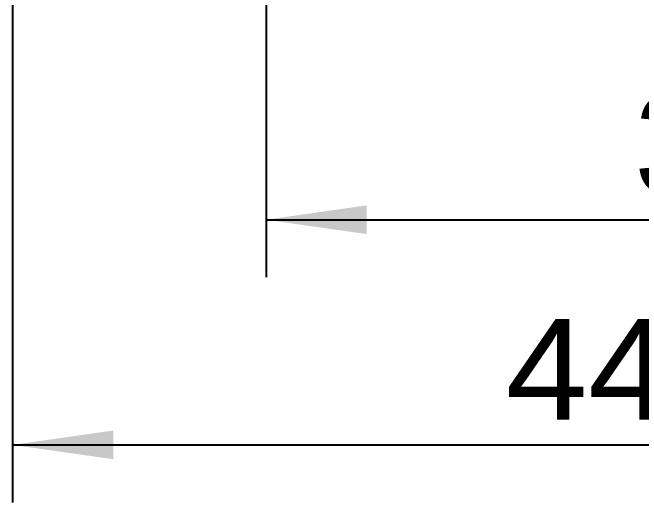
# Model space of a CAD drawing. Extents: x 0 to 420, y 0 to 297.
# Drawn here: x 134.46 to 156.3, y 154.23 to 171.26 of the extents above; entities that cross this region are included whole.
import ezdxf
from ezdxf.enums import TextEntityAlignment as Align

# ---------------------------------------------------------------- set-up
doc = ezdxf.new("R2010")
doc.units = 0
doc.header["$LTSCALE"] = 23.1
doc.layers.add('10100_DIM_FRONT', color=7, linetype='CONTINUOUS')
doc.dimstyles.get("Standard").update_dxf_attribs({"dimtxt": 2.5, "dimasz": 2.5, "dimexe": 1.25, "dimexo": 0.625, "dimtad": 1, "dimcen": 2.5, "dimazin": 3, "dimtfac": 1, "dimtmove": 0, "dimatfit": 3})

# ---------------------------------------------------------------- blocks, each defined once
blk = doc.blocks.new('*D0')
at = {"layer": '10100_DIM_FRONT', "color": 7, "linetype": 'CONTINUOUS'}
for p, q in [((134.462, 173.977), (134.462, 154.233)), ((178.762, 172.627), (178.762, 154.233)), ((134.462, 156.233), (156.612, 156.233)), ((178.762, 156.233), (156.612, 156.233))]:
    blk.add_line(p, q, dxfattribs=at)
for points in [[(137.962, 156.733), (134.462, 156.233), (137.962, 155.733)], [(175.262, 155.733), (178.762, 156.233), (175.262, 156.733)]]:
    blk.add_solid(points, dxfattribs=at)
blk.add_text('44.3', height=3.5, dxfattribs=at).set_placement((151.579, 157.108), (161.579, 157.108), align=Align.FIT)
blk = doc.blocks.new('*D1')
at = {"layer": '10100_DIM_FRONT', "color": 7, "linetype": 'CONTINUOUS'}
for p, q in [((143.262, 172.627), (143.262, 162.059)), ((178.762, 172.627), (178.762, 162.059)), ((143.262, 164.059), (161.012, 164.059)), ((178.762, 164.059), (161.012, 164.059))]:
    blk.add_line(p, q, dxfattribs=at)
for points in [[(146.762, 164.559), (143.262, 164.059), (146.762, 163.559)], [(175.262, 163.559), (178.762, 164.059), (175.262, 164.559)]]:
    blk.add_solid(points, dxfattribs=at)
blk.add_text('35.5', height=3.5, dxfattribs=at).set_placement((156.044, 164.934), (165.544, 164.934), align=Align.FIT)

msp = doc.modelspace()

# ---------------------------------------------------------------- dimensions: what is measured, and where the dimension line sits
at = {"layer": '10100_DIM_FRONT', "color": 7, "linetype": 'CONTINUOUS'}
dim = msp.add_linear_dim(base=(134.462, 156.233), p1=(178.762, 172.627), p2=(134.462, 173.977), angle=180, dimstyle='Standard', dxfattribs=at)
dim.commit()
dim.dimension.update_dxf_attribs({"geometry": '*D0', "text_midpoint": (156.579, 158.858), "dimtype": 128})
dim = msp.add_linear_dim(base=(178.762, 164.059), p1=(143.262, 172.627), p2=(178.762, 172.627), dimstyle='Standard', dxfattribs=at)
dim.commit()
dim.dimension.update_dxf_attribs({"geometry": '*D1', "text_midpoint": (160.794, 166.684), "dimtype": 128})

doc.saveas('drawing.dxf')
